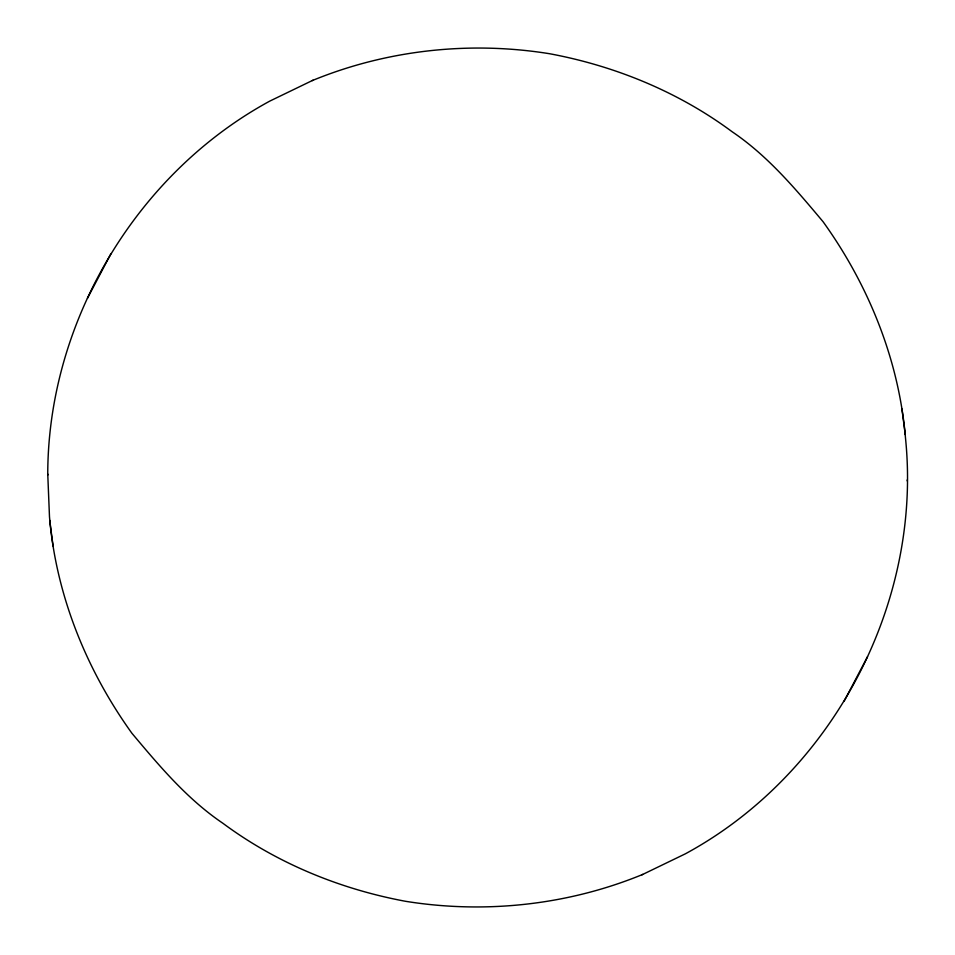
<?xml version="1.0" encoding="UTF-8"?>
<svg xmlns="http://www.w3.org/2000/svg" width="955" height="955" viewBox="0 0 955 955"><rect width="100%" height="100%" fill="white"/><g stroke="black" fill="none" stroke-linecap="round" stroke-linejoin="round"><path stroke-width="1.43" d="M47.75 474.038C47.977 322.002 136.135 173.738 269.752 101.123L312.201 80.602C386.906 49.863 469.872 40.886 549.543 53.719C615.115 65.931 678.492 91.907 732.163 131.766C767.796 155.832 795.658 189.066 823.067 221.715C868.656 285.175 899.037 360.19 905.519 438.345C922.387 604.24 831.793 774.589 685.248 853.877L642.799 874.398C568.094 905.137 485.128 914.114 405.457 901.281C339.885 889.069 276.508 863.093 222.837 823.234C187.204 799.168 159.342 765.934 131.933 733.285C86.344 669.825 55.963 594.81 49.481 516.655L47.75 474.038L47.798 475.065M87.478 298.282L110.983 253.553M844.017 701.448L867.522 656.718M313.109 80.232L312.201 80.602M641.891 874.768L642.799 874.398M905.28 434.668L901.926 408.919M49.72 520.332L53.074 546.081M907.202 479.935L907.25 480.962"/></g></svg>
